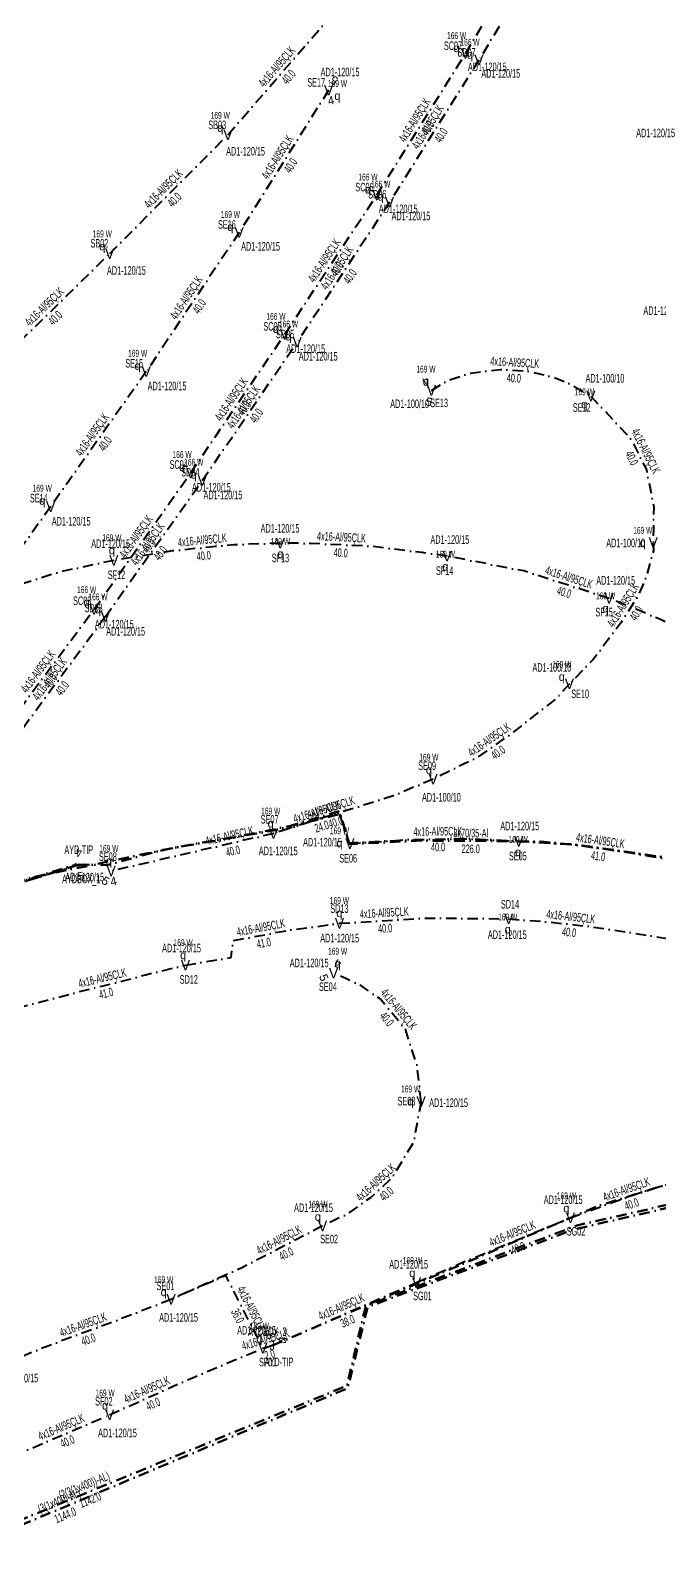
# Model space of a CAD drawing. Header units: millimetres. Extents: x 554556 to 559004, y 4084130 to 4087120.
# Drawn here: x 555473.4 to 555623.8, y 4085455.6 to 4085818.5 of the extents above; entities that cross this region are included whole.
import ezdxf
from ezdxf.enums import TextEntityAlignment as Align

# ---------------------------------------------------------------- set-up
doc = ezdxf.new("R2010")
doc.units = ezdxf.units.MM
doc.linetypes.add('DASHDOT', pattern=[5, 2.5, -1.25, 0, -1.25])
for name, color, linetype, lineweight in [('DIREK_AYD_YENI', 152, 'Continuous', 25), ('DIREK_BOX_YENI', 5, 'Continuous', 25), ('HAT_AYD_YERALTI_YENI', 4, 'DASHDOT', 40), ('HAT_BOX_YERALTI_YENI', 5, 'DASHDOT', 50), ('HAT_ENH_YERALTI_MEVCUT', 6, 'DASHDOT', 70), ('HAT_OG_YERALTI_MEVCUT', 48, 'DASHDOT', 70), ('HAT_OG_YERALTI_YENI', 1, 'DASHDOT', 70)]:
    doc.layers.add(name, color=color, linetype=linetype, lineweight=lineweight)
doc.layers.add('LAMBA_GUCU', color=4, linetype='Continuous')
doc.styles.add('Direk', font='B_CAD')
doc.styles.get("Standard").update_dxf_attribs({"font": 'Arial'})

msp = doc.modelspace()

# ---------------------------------------------------------------- linework, layer by layer
at = {"layer": 'HAT_AYD_YERALTI_YENI', "flags": 128}
for points in [[(555577.378, 4085813.039), (555598.05181, 4085847.295634)], [(555601.11174, 4085845.737197), (555580.591977, 4085811.462572)], [(555520.597552, 4085793.603497), (555546.747365, 4085823.70556)], [(555556.169609, 4085779.227518), (555577.378, 4085813.039)], [(555580.591977, 4085811.462572), (555559.228246, 4085777.535759)], [(555544.655, 4085804.253), (555523.288289, 4085770.295062)], [(555492.340573, 4085765.242652), (555520.597552, 4085793.603497)], [(555534.157033, 4085745.92465), (555556.169609, 4085779.227518)], [(555559.228246, 4085777.535759), (555537.151278, 4085744.102634)], [(555523.288289, 4085770.295062), (555501.075302, 4085737.078505)], [(555463.653651, 4085737.17419), (555492.340573, 4085765.242652)], [(555511.690633, 4085712.89087), (555534.157033, 4085745.92465)], [(555514.476404, 4085711.063838), (555537.151278, 4085744.102634)], [(555501.075302, 4085737.078505), (555478.243113, 4085704.829635)], [(555569.237595, 4085732.591547), (555573.031913, 4085734.924125), (555578.678196, 4085736.734383), (555585.746826, 4085737.596411), (555592.34134, 4085737.208499), (555598.461738, 4085735.69995), (555602.470168, 4085734.062097), (555607.335291, 4085731.244207)], [(555607.335291, 4085731.244207), (555616.988207, 4085720.876365), (555620.616586, 4085713.692176), (555622.358208, 4085704.838932), (555622.28564, 4085699.396364), (555622.240528, 4085696.266516)], [(555488.599762, 4085680.298902), (555511.690633, 4085712.89087)], [(555491.309633, 4085678.59222), (555514.476404, 4085711.063838)], [(555478.243113, 4085704.829635), (555454.844693, 4085672.36418)], [(555622.240528, 4085696.266516), (555622.321183, 4085694.320178), (555620.472133, 4085687.764456), (555618.567051, 4085683.506038), (555614.588792, 4085677.174442), (555607.880888, 4085668.324488), (555602.219718, 4085662.526254)], [(555533.099785, 4085696.095596), (555521.980928, 4085695.716454), (555507.28501, 4085694.256815), (555493.318912, 4085692.001008)], [(555572.971434, 4085693.020487), (555567.036409, 4085693.872963), (555554.961207, 4085695.332603), (555540.331637, 4085696.062423), (555533.099785, 4085696.095596)], [(555611.708796, 4085682.938346), (555591.334024, 4085689.475658), (555572.971434, 4085693.020487)], [(555493.318912, 4085692.001008), (555479.865067, 4085689.123682), (555454.906223, 4085680.98797)], [(555647.805023, 4085665.77431), (555623.835714, 4085677.951325), (555611.708796, 4085682.938346)], [(555464.741, 4085648.391), (555488.599762, 4085680.298902)], [(555491.309633, 4085678.59222), (555467.59385, 4085646.524914)], [(555602.219718, 4085662.526254), (555599.069456, 4085658.996317), (555588.031188, 4085650.423449), (555580.130702, 4085644.93233), (555569.644541, 4085639.78702)], [(555569.644541, 4085639.78702), (555560.051786, 4085635.780639), (555531.481511, 4085626.800847)], [(555549.75073, 4085624.355073), (555547.160536, 4085631.727072), (555537.71387, 4085628.764254), (555531.481511, 4085626.800847)], [(555531.481511, 4085626.800847), (555511.262906, 4085622.106875), (555492.686, 4085617.84)], [(555549.75073, 4085624.355073), (555563.87107, 4085625.353779), (555577.71473, 4085625.521242), (555590.107039, 4085624.907209)], [(555590.107039, 4085624.907209), (555602.928191, 4085624.190807), (555615.76707, 4085622.348707), (555622.353972, 4085621.232282), (555631.117902, 4085619.836752)], [(555417.613, 4085583.953), (555428.267909, 4085598.754621), (555431.70897, 4085602.885518), (555485.046, 4085619.373)], [(555420.542202, 4085581.898963), (555432.085249, 4085598.119475), (555436.582482, 4085604.472695), (555485.046, 4085619.373)], [(555485.046, 4085619.373), (555455.3004, 4085610.353593), (555431.581254, 4085602.979095), (555440.991245, 4085616.325963)], [(555444.043219, 4085614.401892), (555436.70042, 4085604.637514), (555483.578077, 4085619.257133), (555485.046, 4085619.373)], [(555547.264479, 4085605.348668), (555568.276445, 4085606.616618), (555580.68593, 4085606.4878), (555587.696565, 4085606.413393)], [(555587.696565, 4085606.413393), (555597.057352, 4085605.683423), (555607.620443, 4085604.52406), (555616.380079, 4085603.192938), (555627.112312, 4085601.469088)], [(555510.449232, 4085595.352498), (555521.378984, 4085597.188614), (555521.75848, 4085601.183547), (555535.8426, 4085603.845789), (555542.541146, 4085604.661637), (555547.264479, 4085605.348668)], [(555470.313782, 4085585.137217), (555486.456942, 4085589.396521), (555495.564686, 4085591.600901), (555500.903805, 4085593.063829), (555507.379066, 4085594.626823), (555510.449232, 4085595.352498)], [(555566.764, 4085562.765), (555565.802894, 4085571.427699), (555562.999723, 4085580.061468), (555557.000935, 4085587.293651), (555552.627987, 4085590.321076), (555548.775235, 4085592.194931), (555545.84, 4085593.436)], [(555566.764, 4085562.765), (555564.981672, 4085553.149122), (555559.734135, 4085544.476109), (555554.632363, 4085539.811631), (555548.583118, 4085535.65733), (555543.217, 4085533.094)], [(555602.471, 4085535.052), (555611.139436, 4085538.243682), (555621.748362, 4085541.952494), (555640.731, 4085547.173)], [(555543.217, 4085533.094), (555524.070387, 4085523.175387), (555507.017, 4085515.568)], [(555565.677, 4085519.604), (555576.018475, 4085524.108552), (555602.471, 4085535.052)], [(555531.19699, 4085504.543094), (555529.07603, 4085503.714303), (555520.098852, 4085521.259689), (555507.017, 4085515.568)], [(555531.19699, 4085504.543094), (555565.677, 4085519.604)], [(555507.017, 4085515.568), (555491.960623, 4085509.715222), (555481.252507, 4085505.846845), (555474.076387, 4085503.043673), (555469.367, 4085500.969)], [(555492.33, 4085488.018), (555511.532503, 4085496.602176), (555528.943, 4085503.896)], [(555528.943, 4085503.896), (555531.19699, 4085504.543094)], [(555455.202, 4085472.111), (555470.632678, 4085478.712025), (555492.33, 4085488.018)]]:
    msp.add_lwpolyline(points, dxfattribs=at)
at = {"layer": 'HAT_BOX_YERALTI_YENI', "flags": 128}
for points in [[(555485.046, 4085619.373), (555491.735437, 4085619.256294), (555505.099252, 4085622.905366), (555531.968069, 4085627.564725), (555547.264755, 4085632.153731), (555549.592148, 4085624.509999), (555561.97518, 4085625.126349), (555595.288789, 4085624.90178), (555605.094357, 4085623.94924), (555630.684144, 4085620.308703), (555650.954529, 4085615.210897), (555671.069952, 4085609.383588), (555687.697857, 4085604.902043), (555691.17183, 4085614.483484), (555691.676116, 4085615.716184), (555692.284, 4085617.447)], [(555485.046, 4085619.373), (555491.735437, 4085619.256294), (555505.099252, 4085622.905366), (555531.968069, 4085627.564725), (555547.264755, 4085632.153731), (555549.592148, 4085624.509999), (555561.97518, 4085625.126349), (555595.288789, 4085624.90178), (555605.094357, 4085623.94924), (555630.684144, 4085620.308703), (555650.954529, 4085615.210897), (555671.069952, 4085609.383588), (555687.697857, 4085604.902043), (555691.17183, 4085614.483484), (555691.676116, 4085615.716184), (555692.284, 4085617.447)], [(555531.19699, 4085504.543094), (555596.091285, 4085532.320317), (555609.454266, 4085538.021038), (555627.108112, 4085543.476567), (555661.093467, 4085552.292603), (555687.206448, 4085555.786593), (555731.486495, 4085558.137927), (555785.434933, 4085553.994177), (555840.130876, 4085550.011393), (555880.373064, 4085551.286393), (555923.122288, 4085555.270769), (556007.469561, 4085562.995724), (556053.262362, 4085567.0574), (556054.052, 4085556.402)], [(555531.19699, 4085504.543094), (555596.091285, 4085532.320317), (555609.454266, 4085538.021038), (555627.108112, 4085543.476567), (555661.093467, 4085552.292603), (555687.206448, 4085555.786593), (555731.486495, 4085558.137927), (555785.434933, 4085553.994177), (555840.130876, 4085550.011393), (555880.373064, 4085551.286393), (555923.122288, 4085555.270769), (556007.469561, 4085562.995724), (556053.262362, 4085567.0574), (556054.052, 4085556.402)]]:
    msp.add_lwpolyline(points, dxfattribs=at)
at = {"layer": 'HAT_ENH_YERALTI_MEVCUT', "flags": 128}
msp.add_lwpolyline([(555182.49362, 4085030.976931), (555173.656109, 4085037.459721), (555235.331838, 4085134.533422), (555256.855017, 4085166.897906), (555295.430076, 4085228.721381), (555291.751508, 4085249.438414), (555274.756168, 4085272.858821), (555284.082879, 4085292.963065), (555334.49471, 4085362.746927), (555355.510899, 4085397.773909), (555376.180567, 4085421.958913), (555424.886724, 4085443.928499), (555548.988503, 4085494.932596), (555553.568955, 4085514.062716), (555603.95392, 4085533.192837), (555696.006446, 4085554.240049), (555755.282876, 4085554.240049), (555817.460949, 4085548.851283), (555882.747926, 4085550.302105), (555903.851139, 4085544.752047), (555948.013514, 4085549.216113), (556011.951245, 4085555.697078)], dxfattribs=at)
at = {"layer": 'HAT_OG_YERALTI_MEVCUT', "flags": 128}
msp.add_lwpolyline([(556015.509361, 4085555.070812), (555903.708204, 4085543.837102), (555882.942714, 4085549.809971), (555816.293256, 4085548.175997), (555755.256671, 4085553.836267), (555696.441463, 4085553.680457), (555603.333526, 4085532.26671), (555553.986163, 4085513.757698), (555549.239773, 4085494.348169), (555412.725746, 4085437.20439), (555377.850931, 4085421.218698), (555356.096368, 4085397.029326), (555340.530624, 4085371.558108), (555309.108098, 4085326.468784), (555288.609469, 4085297.719171), (555284.835955, 4085292.813603), (555275.307833, 4085272.625304), (555292.332066, 4085249.596395), (555296.061316, 4085228.423088), (555209.299401, 4085092.551135), (555174.102169, 4085037.369023), (555182.49362, 4085030.976931)], dxfattribs=at)
at = {"layer": 'HAT_OG_YERALTI_YENI', "flags": 128}
msp.add_lwpolyline([(555218.378, 4085555), (555221.175647, 4085557.697911), (555223.949532, 4085560.643553), (555254.551375, 4085532.135276), (555274.131738, 4085532.822307), (555277.26223, 4085531.270103), (555284.826242, 4085537.010936), (555303.100382, 4085553.110756), (555309.413761, 4085546.579674), (555353.607413, 4085571.978325), (555368.893469, 4085579.73234), (555392.840768, 4085589.964367), (555432.65371, 4085604.102918), (555473.743541, 4085616.334277), (555487.73187, 4085619.194305), (555499.845073, 4085621.762081), (555512.881745, 4085624.377406), (555522.921074, 4085626.048054), (555529.412276, 4085627.315566), (555539.62174, 4085629.501475), (555547.474034, 4085631.464386), (555549.534282, 4085624.247868), (555577.006699, 4085625.592563), (555603.302434, 4085624.185645), (555631.254011, 4085620.169129), (555687.218435, 4085605.248337), (555688.960801, 4085608.874801), (555692.284, 4085617.447)], dxfattribs=at)

# ---------------------------------------------------------------- texts
at = {"layer": 'DIREK_AYD_YENI', "width": 0.53}
for s, p in [('SC07', (555574.397101, 4085814.873186)), ('SD07', (555577.609446, 4085813.294104)), ('AD1-120/15', (555547.391215, 4085808.601645)), ('AD1-120/15', (555582.58973, 4085809.832155)), ('AD1-120/15', (555585.807782, 4085808.259618)), ('SE17', (555541.692626, 4085806.116958)), ('SB03', (555518.03523, 4085795.987718)), ('AD1-120/15', (555622.817034, 4085794.065572)), ('AD1-120/15', (555524.808185, 4085789.685535)), ('SC06', (555553.226999, 4085781.122524)), ('SD06', (555556.28687, 4085779.43268)), ('AD1-120/15', (555561.286107, 4085775.932553)), ('SE16', (555520.352118, 4085772.20003)), ('AD1-120/15', (555564.341687, 4085774.238052)), ('SB02', (555489.876939, 4085767.728714)), ('AD1-120/15', (555528.388844, 4085766.985855)), ('AD1-120/15', (555496.327996, 4085761.218931)), ('AD1-120/15', (555624.529552, 4085751.630305)), ('SC05', (555531.250011, 4085747.873809)), ('SD05', (555534.247944, 4085746.057284)), ('AD1-120/15', (555539.18568, 4085742.55294)), ('SE15', (555498.192078, 4085739.062698)), ('AD1-120/15', (555542.170856, 4085740.723237)), ('AD1-100/10', (555610.709834, 4085735.477131)), ('AD1-120/15', (555506.045553, 4085733.658047)), ('AD1-100/10', (555564.028321, 4085729.389116)), ('SE13', (555571.070575, 4085729.609906)), ('SE12', (555605.153512, 4085728.50745)), ('SC04', (555508.815508, 4085714.88678)), ('SD04', (555511.608812, 4085713.070556)), ('SE14', (555475.395119, 4085706.86407)), ('AD1-120/15', (555516.64108, 4085709.454273)), ('AD1-120/15', (555519.408456, 4085707.612426)), ('AD1-120/15', (555483.127448, 4085701.340562)), ('AD1-120/15', (555533.047496, 4085699.64057)), ('AD1-120/15', (555492.569149, 4085695.998271)), ('AD1-120/15', (555573.63677, 4085696.975154)), ('AD1-100/10', (555615.671897, 4085696.177823)), ('SF13', (555533.151406, 4085692.595977)), ('SF12', (555493.964152, 4085688.560998)), ('SF14', (555572.390753, 4085689.568994)), ('AD1-120/15', (555613.27221, 4085687.217142)), ('SC03', (555485.770067, 4085682.358714)), ('SD03', (555488.476566, 4085680.647392)), ('SF15', (555610.507616, 4085679.65092)), ('AD1-120/15', (555493.434655, 4085676.771948)), ('AD1-120/15', (555496.154485, 4085675.072805)), ('AD1-100/10', (555598.021103, 4085666.445759)), ('SE10', (555604.778169, 4085660.13788)), ('SE09', (555568.19857, 4085642.974365)), ('AD1-100/10', (555571.614415, 4085635.444835)), ('SE07', (555530.560356, 4085630.177453)), ('AD1-120/15', (555590.340685, 4085628.59431)), ('AD1-120/15', (555532.615694, 4085622.643358)), ('AD1-120/15', (555543.190885, 4085624.728606)), ('SE08', (555491.902497, 4085621.251176)), ('SE06', (555549.33749, 4085620.879554)), ('SE05', (555589.885693, 4085621.414215)), ('AD1-120/15', (555486.353496, 4085616.385506)), ('SD13', (555547.227851, 4085608.848476)), ('SD14', (555588.011137, 4085609.899228)), ('AD1-120/15', (555547.301443, 4085601.816677)), ('AD1-120/15', (555587.357149, 4085602.652262)), ('AD1-120/15', (555509.50114, 4085599.439016)), ('AD1-120/15', (555540.007296, 4085595.902171)), ('SD12', (555511.24024, 4085591.943055)), ('SE04', (555544.476969, 4085590.212315)), ('SE03', (555563.266317, 4085562.892332)), ('AD1-120/15', (555573.333058, 4085562.525857)), ('AD1-120/15', (555600.720293, 4085539.364737)), ('AD1-120/15', (555541.04696, 4085537.454144)), ('SE02', (555544.776477, 4085529.960626)), ('SG02', (555603.787453, 4085531.809015)), ('AD1-120/15', (555563.786052, 4085523.939138)), ('SE01', (555505.66907, 4085518.798029)), ('SG01', (555567.07634, 4085516.395909)), ('AD1-120/15', (555508.795241, 4085511.248888)), ('AD1-120/15', (555527.443466, 4085508.160267)), ('SF01', (555530.104081, 4085500.594199)), ('AD1-120/15', (555470.623208, 4085496.771224)), ('SF02', (555490.943898, 4085491.231833)), ('AD1-120/15', (555494.197522, 4085483.687943))]:
    msp.add_text(s, height=2.05, dxfattribs=at).set_placement(p, align=Align.MIDDLE_CENTER)
at = {"layer": 'DIREK_AYD_YENI', "color": 4, "style": 'Direk'}
for p in [(555575.248786, 4085814.349133), (555578.461598, 4085812.770809), (555546.770981, 4085802.921601), (555518.767322, 4085795.306512), (555554.067745, 4085780.581094), (555557.127263, 4085778.890702), (555521.191024, 4085771.655753), (555490.580834, 4085767.018411), (555532.080588, 4085747.316906), (555535.077468, 4085745.498812), (555499.015857, 4085738.495786), (555567.928323, 4085734.72129), (555605.776877, 4085729.289381), (555509.636972, 4085714.31652), (555512.428124, 4085712.497208), (555476.208831, 4085706.282803), (555619.740756, 4085696.232763), (555492.858026, 4085694.458157), (555533.136657, 4085693.595868), (555572.556662, 4085690.555135), (555486.831995, 4085682.066668), (555489.541866, 4085680.359987), (555610.85081, 4085680.590185), (555600.392253, 4085664.232235), (555568.611705, 4085642.063695), (555530.823543, 4085629.212709), (555547.254774, 4085624.497199), (555492.126355, 4085620.276554), (555589.948934, 4085622.412213), (555547.238316, 4085607.848531), (555587.47187, 4085603.923511), (555509.884226, 4085597.787815), (555546.813594, 4085595.738632), (555564.265655, 4085562.855951), (555601.493234, 4085537.352864), (555542.103088, 4085535.332124), (555564.677471, 4085521.895493), (555505.249233, 4085517.335767), (555528.113656, 4085506.254429), (555491.248064, 4085490.271756)]:
    msp.add_text('q', height=2, dxfattribs=at).set_placement(p, align=Align.MIDDLE_CENTER)
at = {"layer": 'DIREK_AYD_YENI', "style": 'Direk'}
for p in [(555577.378, 4085813.039), (555580.591977, 4085811.462572), (555544.655, 4085804.253), (555520.597552, 4085793.603497), (555556.169609, 4085779.227518), (555559.228246, 4085777.535759), (555523.288289, 4085770.295062), (555492.340573, 4085765.242652), (555534.157033, 4085745.92465), (555537.151278, 4085744.102634), (555501.075302, 4085737.078505), (555569.237595, 4085732.591547), (555607.335291, 4085731.244207), (555511.690633, 4085712.89087), (555514.476404, 4085711.063838), (555478.243113, 4085704.829635), (555533.099785, 4085696.095596), (555622.240528, 4085696.266516), (555493.318912, 4085692.001008), (555572.971434, 4085693.020487), (555611.708796, 4085682.938346), (555488.599762, 4085680.298902), (555491.309633, 4085678.59222), (555602.219718, 4085662.526254), (555569.644541, 4085639.78702), (555531.481511, 4085626.800847), (555549.75073, 4085624.355073), (555590.107039, 4085624.907209), (555492.686, 4085617.84), (555547.264479, 4085605.348668), (555587.696565, 4085606.413393), (555510.449232, 4085595.352498), (555545.84, 4085593.436), (555566.764, 4085562.765), (555543.217, 4085533.094), (555602.471, 4085535.052), (555565.677, 4085519.604), (555507.017, 4085515.568), (555528.943, 4085503.896), (555492.33, 4085488.018)]:
    msp.add_text('V', height=2.5, dxfattribs=at).set_placement(p, align=Align.MIDDLE_CENTER)
at = {"layer": 'DIREK_AYD_YENI', "color": 32, "style": 'Direk'}
for s, rotation, p in [('5', 147.821443, (555545.986399, 4085806.622899)), ('4', 372.821443, (555545.209784, 4085801.815334)), ('4', 211.581355, (555567.928323, 4085734.72129)), ('5', -13.418647, (555568.657434, 4085729.867985)), ('5', -32.064266, (555491.358825, 4085615.467131)), ('4', 372.935734, (555493.245645, 4085615.403446)), ('4', 517.080498, (555546.813594, 4085595.738632)), ('5', 292.080497, (555543.523358, 4085592.383455))]:
    msp.add_text(s, height=2, rotation=rotation, dxfattribs=at).set_placement(p, align=Align.MIDDLE_CENTER)
at = {"layer": 'DIREK_BOX_YENI', "width": 0.53}
for s, p in [('AYD-TIP', (555484.93751, 4085622.910116)), ('AYD-TIP', (555484.93751, 4085622.910116)), ('AYDBOX_1', (555485.538485, 4085615.907822)), ('AYDBOX_1', (555485.538485, 4085615.907822)), ('AYDBOX_2', (555530.011008, 4085507.836033)), ('AYDBOX_2', (555530.011008, 4085507.836033)), ('AYD-TIP', (555532.79472, 4085500.639321)), ('AYD-TIP', (555532.79472, 4085500.639321))]:
    msp.add_text(s, height=2.05, dxfattribs=at).set_placement(p, align=Align.MIDDLE_CENTER)
at = {"layer": 'DIREK_BOX_YENI', "color": 32, "style": 'Direk'}
for s, rotation, p in [('4', 181.756824, (555484.960159, 4085622.171684)), ('4', 181.756824, (555484.960159, 4085622.171684)), ('5', 368.088931, (555485.439988, 4085616.600858)), ('5', 368.088931, (555485.439988, 4085616.600858)), ('5', 201.800952, (555530.157117, 4085507.142837)), ('5', 201.800952, (555530.157117, 4085507.142837)), ('4', 472.715494, (555533.779804, 4085505.624329)), ('4', 472.715494, (555533.779804, 4085505.624329))]:
    msp.add_text(s, height=2, rotation=rotation, dxfattribs=at).set_placement(p, align=Align.MIDDLE_CENTER)
at = {"layer": 'DIREK_BOX_YENI', "style": 'Direk', "width": 0.8}
msp.add_text('J', height=2.25, rotation=278.673174, dxfattribs=at).set_placement((555485.046, 4085619.373), align=Align.MIDDLE_CENTER)
msp.add_text('J', height=2.25, rotation=278.673174, dxfattribs=at).set_placement((555485.046, 4085619.373), align=Align.MIDDLE_CENTER)
msp.add_text('J', height=2.25, dxfattribs=at).set_placement((555531.19699, 4085504.543094), align=Align.MIDDLE_CENTER)
msp.add_text('J', height=2.25, dxfattribs=at).set_placement((555531.19699, 4085504.543094), align=Align.MIDDLE_CENTER)
at = {"layer": 'HAT_AYD_YERALTI_YENI', "lineweight": 30, "width": 0.53}
for rotation, p in [(49.01899, (555533.03077, 4085809.211966)), (57.901382, (555566.053806, 4085796.584737)), (417.801359, (555569.190837, 4085794.952093)), (417.821442, (555533.252211, 4085787.726706)), (45.10511, (555505.86692, 4085780.023012)), (56.536039, (555544.454223, 4085763.044784)), (416.561933, (555547.480452, 4085761.287576)), (416.228071, (555511.475227, 4085754.159288)), (44.375676, (555477.402656, 4085751.815975)), (356.633539, (555589.093996, 4085738.250988)), (55.780231, (555522.220979, 4085729.885773)), (55.537781, (555525.113016, 4085728.064219)), (414.70152, (555488.965477, 4085721.44523)), (296.796081, (555619.561121, 4085717.667464)), (54.683058, (555499.451626, 4085697.08627)), (54.494164, (555502.201071, 4085695.321697)), (365.672174, (555514.548958, 4085695.832473)), (357.144075, (555547.688773, 4085696.546457)), (342.210991, (555601.781096, 4085687.016362)), (417.85809, (555615.858199, 4085680.792455)), (53.213441, (555475.989705, 4085664.853865)), (413.514753, (555478.768333, 4085663.063991)), (394.800671, (555583.59583, 4085648.375861)), (377.448217, (555545.511781, 4085632.101633)), (377.413322, (555542.18283, 4085631.056708)), (373.070304, (555521.179984, 4085625.28184)), (0.69306, (555570.782618, 4085626.287448)), (351.835025, (555609.468351, 4085624.11114)), (3.366461, (555558.006956, 4085606.864)), (10.704007, (555528.642665, 4085603.349878)), (353.736509, (555602.431633, 4085605.948667)), (13.605853, (555490.810859, 4085591.324857)), (309.674259, (555560.654562, 4085584.220218)), (402.43623, (555556.609695, 4085542.771194)), (19.269294, (555616.163392, 4085540.90047)), (387.385731, (555533.252712, 4085528.889434)), (22.475525, (555588.919875, 4085530.365902)), (297.096766, (555525.344144, 4085512.874166)), (23.595758, (555548.096756, 4085512.85248)), (379.862585, (555486.317764, 4085508.580467)), (16.018146, (555529.835445, 4085505.036545)), (24.085398, (555501.584295, 4085493.08623)), (23.214478, (555481.146291, 4085484.146193))]:
    msp.add_text('4x16-Al/95ÇLK', height=2.05, rotation=rotation, dxfattribs=at).set_placement(p, align=Align.CENTER)
for s, rotation, p in [('40.0', 49.01899, (555534.314146, 4085808.097091)), ('40.0', 57.901382, (555567.493936, 4085795.681394)), ('40.0', 417.801359, (555570.629386, 4085794.046238)), ('40.0', 417.821442, (555534.691078, 4085786.821355)), ('40.0', 45.10511, (555507.071205, 4085778.823137)), ('40.0', 56.536039, (555545.872419, 4085762.107383)), ('40.0', 416.561933, (555548.899071, 4085760.350816)), ('40.0', 44.375676, (555478.591568, 4085750.600867)), ('40.0', 416.228071, (555512.888364, 4085753.214278)), ('40.0', 356.633539, (555588.994169, 4085736.553922)), ('40.0', 55.780231, (555523.626687, 4085728.929746)), ('40.0', 55.537781, (555526.514665, 4085727.102253)), ('40.0', 414.70152, (555490.352937, 4085720.462909)), ('40.0', 296.796081, (555618.043672, 4085716.901076)), ('40.0', 54.683058, (555500.838769, 4085696.103502)), ('40.0', 54.494164, (555503.584966, 4085694.334361)), ('40.0', 365.672174, (555514.71698, 4085694.140796)), ('40.0', 357.144075, (555547.604071, 4085694.848569)), ('40.0', 342.210991, (555601.261725, 4085685.397642)), ('40.0', 417.85809, (555617.297645, 4085679.888025)), ('40.0', 53.213441, (555477.351187, 4085663.835844)), ('40.0', 413.514753, (555480.13515, 4085662.053144)), ('40.0', 394.800671, (555584.56606, 4085646.979918)), ('24.0', 377.413322, (555542.691576, 4085629.434618)), ('40.0', 377.448217, (555546.021515, 4085630.479853)), ('40.0', 373.070304, (555521.564433, 4085623.625881)), ('40.0', 0.69306, (555570.803181, 4085624.587573)), ('41.0', 351.835025, (555609.22691, 4085622.428373)), ('41.0', 10.704007, (555528.958415, 4085601.679458)), ('40.0', 3.366461, (555558.106784, 4085605.166934)), ('40.0', 353.736509, (555602.246162, 4085604.258815)), ('41.0', 13.605853, (555491.210769, 4085589.672564)), ('40.0', 309.674259, (555559.346095, 4085583.1349)), ('40.0', 402.43623, (555557.756803, 4085541.516545)), ('40.0', 19.269294, (555616.724406, 4085539.295707)), ('40.0', 22.475525, (555589.569766, 4085528.795029)), ('40.0', 387.385731, (555534.034676, 4085527.379953)), ('36.0', 297.096766, (555523.830738, 4085512.099826)), ('38.0', 23.595758, (555548.777234, 4085511.294613)), ('40.0', 379.862585, (555486.895365, 4085506.9816)), ('2.0', 16.018146, (555530.304546, 4085503.402549)), ('40.0', 24.085398, (555502.278061, 4085491.534235)), ('40.0', 23.214478, (555481.816387, 4085482.583832))]:
    msp.add_text(s, height=2.05, rotation=rotation, dxfattribs=at).set_placement(p, align=Align.TOP_CENTER)
at = {"layer": 'HAT_BOX_YERALTI_YENI', "lineweight": 30, "width": 0.53}
msp.add_text('3x70/35-Al', height=2.05, rotation=359.613772, dxfattribs=at).set_placement((555578.637714, 4085625.864046), align=Align.CENTER)
msp.add_text('3x70/35-Al', height=2.05, rotation=359.613772, dxfattribs=at).set_placement((555578.637714, 4085625.864046), align=Align.CENTER)
msp.add_text('226.0', height=2.05, rotation=359.613772, dxfattribs=at).set_placement((555578.626255, 4085624.164084), align=Align.TOP_CENTER)
msp.add_text('226.0', height=2.05, rotation=359.613772, dxfattribs=at).set_placement((555578.626255, 4085624.164084), align=Align.TOP_CENTER)
at = {"layer": 'HAT_ENH_YERALTI_MEVCUT', "lineweight": 30, "width": 0.53}
msp.add_text('(2(3(1x400))-AL)', height=2.05, rotation=22.341977, dxfattribs=at).set_placement((555486.6145, 4085470.216739), align=Align.CENTER)
msp.add_text('1142.0', height=2.05, rotation=22.341977, dxfattribs=at).set_placement((555487.260728, 4085468.644356), align=Align.TOP_CENTER)
at = {"layer": 'HAT_OG_YERALTI_MEVCUT', "lineweight": 30, "width": 0.53}
msp.add_text('(3(1x400)-AL)', height=2.05, rotation=382.713831, dxfattribs=at).set_placement((555480.65455, 4085466.560358), align=Align.CENTER)
msp.add_text('1144.0', height=2.05, rotation=382.713831, dxfattribs=at).set_placement((555481.310969, 4085464.992202), align=Align.TOP_CENTER)
at = {"layer": 'LAMBA_GUCU', "linetype": 'Continuous', "lineweight": 20, "width": 0.55}
for s, p in [('166 W', (555575.248128, 4085817.291238)), ('166 W', (555578.46094, 4085815.712915)), ('169 W', (555546.770323, 4085805.863706)), ('169 W', (555518.766664, 4085798.248617)), ('166 W', (555554.067087, 4085783.523199)), ('166 W', (555557.126605, 4085781.832808)), ('169 W', (555521.190366, 4085774.597859)), ('169 W', (555490.580176, 4085769.960516)), ('166 W', (555532.079931, 4085750.259012)), ('166 W', (555535.07681, 4085748.440918)), ('169 W', (555499.015199, 4085741.437891)), ('169 W', (555567.927665, 4085737.663395)), ('169 W', (555605.776219, 4085732.231486)), ('166 W', (555509.636314, 4085717.258625)), ('166 W', (555512.427466, 4085715.439313)), ('169 W', (555476.208174, 4085709.224908)), ('169 W', (555619.740098, 4085699.174868)), ('169 W', (555492.857369, 4085697.400263)), ('169 W', (555533.135999, 4085696.537974)), ('169 W', (555572.556004, 4085693.49724)), ('166 W', (555486.831337, 4085685.008774)), ('166 W', (555489.541208, 4085683.302092)), ('169 W', (555610.850153, 4085683.53229)), ('169 W', (555600.391595, 4085667.17434)), ('169 W', (555568.611047, 4085645.0058)), ('169 W', (555530.822885, 4085632.154814)), ('169 W', (555547.254116, 4085627.439304)), ('169 W', (555492.125697, 4085623.21866)), ('169 W', (555589.948277, 4085625.354319)), ('169 W', (555547.237658, 4085610.790636)), ('169 W', (555587.471212, 4085606.865616)), ('169 W', (555509.883569, 4085600.72992)), ('169 W', (555546.812936, 4085598.680738)), ('169 W', (555564.264997, 4085565.798056)), ('169 W', (555601.492576, 4085540.294969)), ('169 W', (555542.10243, 4085538.274229)), ('169 W', (555564.676813, 4085524.837599)), ('169 W', (555505.248575, 4085520.277872)), ('169 W', (555528.112998, 4085509.196535)), ('169 W', (555491.247406, 4085493.213861))]:
    msp.add_text(s, height=1.65, dxfattribs=at).set_placement(p, align=Align.MIDDLE_CENTER)

doc.saveas('drawing.dxf')
